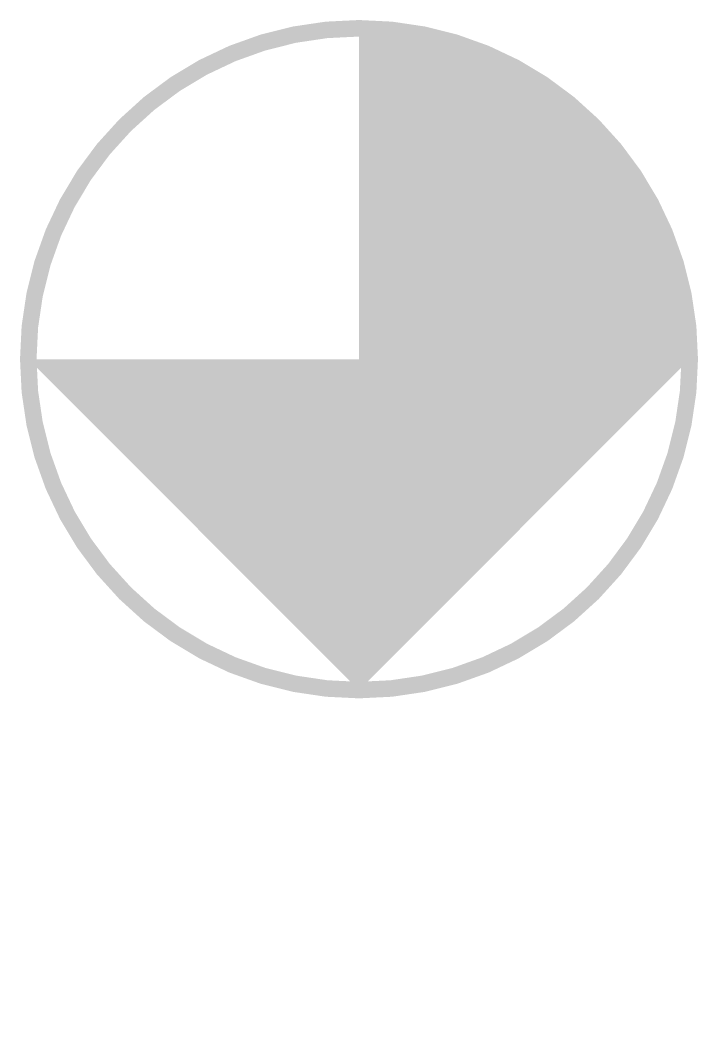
# Model space of a CAD drawing. Extents: x -0.05 to 4.05, y -2 to 4.05.
import ezdxf

# ---------------------------------------------------------------- set-up
doc = ezdxf.new("R2010")
doc.units = 0
doc.header["$MEASUREMENT"] = 0
doc.layers.get('0').update_dxf_attribs({"linetype": 'CONTINUOUS'})

msp = doc.modelspace()

# ---------------------------------------------------------------- linework, layer by layer
at = {"color": 7, "const_width": 0.1}
msp.add_lwpolyline([(2, 0, 1), (2, 4, 1), (2, 0, 1)], format="xyb", dxfattribs=at)
msp.add_lwpolyline([(2, 0, 0, 4, 0), (2, 2, 4, 4, 0)], format="xyseb")
at = {"const_width": 2}
msp.add_lwpolyline([(2, 3, -0.414214), (3, 2, -0.443026)], format="xyb", dxfattribs=at)

doc.saveas('drawing.dxf')
